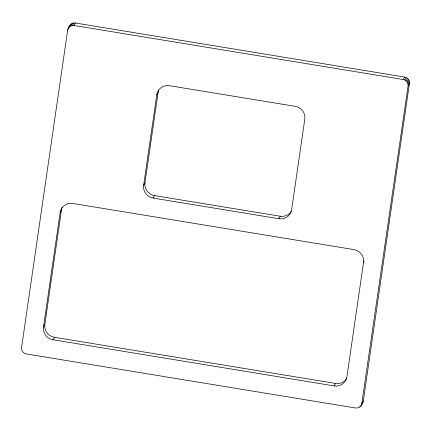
<?xml version="1.0" encoding="UTF-8"?>
<svg xmlns="http://www.w3.org/2000/svg" width="431" height="431" viewBox="0 0 431 431"><rect width="100%" height="100%" fill="white"/><g stroke="black" fill="none" stroke-linecap="round" stroke-linejoin="round"><path stroke-width="0.65" d="M361.582 404.854L408.109 85.898C408.54 82.93 406.288 80.021 403.351 79.552L74.035 25.488C71.131 24.976 68.103 27.067 67.694 30.019L21.566 347.591C21.13 350.565 23.387 353.474 26.323 353.943L355.64 408.001C359.858 408.766 362.417 404.472 363.306 400.981L409.434 83.409C409.87 80.435 407.613 77.526 404.677 77.057L75.36 22.999C71.691 22.288 69.224 25.607 68.087 28.64M364.071 261.321L363.543 262.317L346.901 376.877A11.287 10.953 28 0 1 334.219 385.928L53.008 339.763A11.287 10.953 28 0 1 43.488 327.064L60.13 212.505L61.455 210.016A11.287 10.953 28 0 1 62.242 207.263M43.488 327.064L44.813 324.57L61.455 210.016M156.792 94.75A11.287 10.953 28 0 1 169.469 85.699L295.278 106.349A11.287 10.953 28 0 1 304.798 119.048L291.631 209.681A11.287 10.953 28 0 1 278.949 218.732L153.145 198.082A11.287 10.953 28 0 1 143.625 185.384L156.792 94.75L158.118 92.261A11.287 10.953 28 0 1 158.721 89.95M143.625 185.384L144.951 182.889L158.118 92.261M69.025 27.525L69.418 26.146M68.836 27.422L70.161 24.928M67.694 30.019L68.227 29.017M69.881 26.436L71.207 23.947M71.158 25.763L72.483 23.269M72.575 25.44L73.9 22.945M74.035 25.488L75.36 22.999M53.008 339.763L54.333 337.268A11.287 10.953 28 0 1 44.813 324.57M153.145 198.082L154.47 195.588A11.287 10.953 28 0 1 144.951 182.889M278.949 218.732L280.274 216.243A11.287 10.953 28 0 0 291.507 211.212M403.351 79.552L404.677 77.057M404.757 79.972L406.083 77.478M406.018 80.737L407.343 78.243M407.042 81.788L408.367 79.293M407.758 83.059L409.084 80.565M408.125 84.46L409.45 81.971M408.109 85.898L409.434 83.409M334.219 385.928L335.544 383.434A11.287 10.953 28 0 0 346.777 378.407M359.793 407.053L360.327 406.056M361.975 403.475L363.306 400.981M360.839 406.072L362.913 402.36M361.469 404.235L362.164 403.578M71.137 25.801L72.553 25.477M154.47 195.588L280.274 216.243M54.333 337.268L335.544 383.434M60.13 212.505A11.287 10.953 28 0 1 72.812 203.454L354.018 249.619A11.287 10.953 28 0 1 363.543 262.317"/></g></svg>
